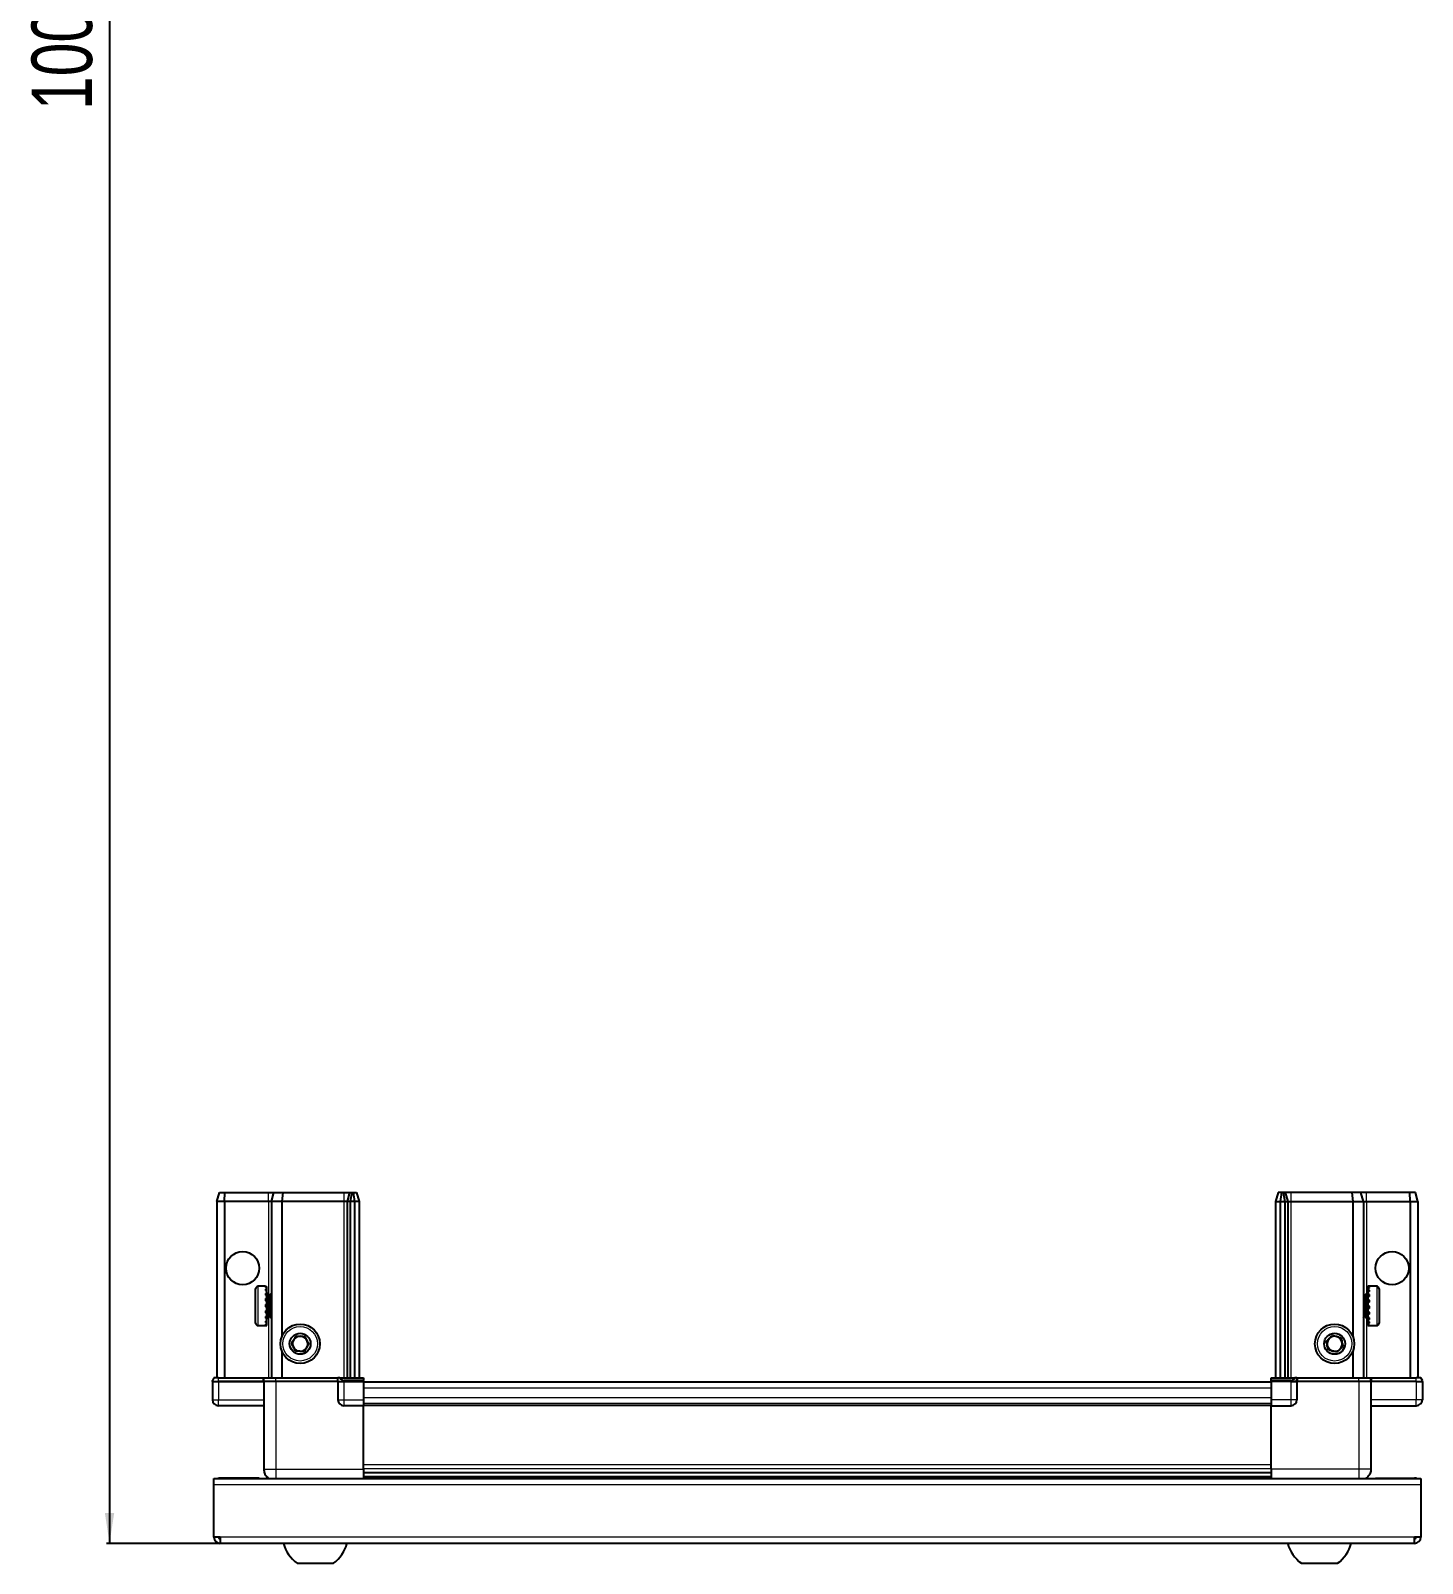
# Model space of a CAD drawing. Header units: millimetres. Extents: x 964 to 3295, y -1059 to 1451.
# Drawn here: x 1028 to 1488, y -1059 to -553 of the extents above; entities that cross this region are included whole.
import ezdxf

# ---------------------------------------------------------------- set-up
doc = ezdxf.new("R2010")
doc.units = ezdxf.units.MM
doc.layers.add('FORMAT', color=7, linetype='Continuous')
doc.styles.add('SLDTEXTSTYLE0', font='TXT', dxfattribs={"width": 0.75})
doc.dimstyles.new('SLDDIMSTYLE0', dxfattribs={"dimtxt": 20, "dimasz": 10, "dimexe": 0, "dimexo": 0.0625, "dimgap": 5, "dimtad": 2, "dimdec": 1, "dimrnd": 1e-09, "dimzin": 12, "dimdsep": 46, "dimtxsty": 'SLDTEXTSTYLE0', "dimsah": 1, "dimcen": 0.09, "dimadec": 0, "dimazin": 3, "dimtfac": 1, "dimtofl": 0, "dimtmove": 0, "dimatfit": 3, "dimfxl": 0, "dimfrac": 2, "dimtolj": 1, "dimtzin": 12, "dimarcsym": 0})

# ---------------------------------------------------------------- blocks, each defined once
blk = doc.blocks.new('_D_10')
at = {"layer": 'FORMAT'}
for p, q in [((1113.51, -45.85), (1053.15, -45.85)), ((1054.15, -45.85), (1054.15, -1052.85)), ((1090.75, -1052.85), (1053.15, -1052.85))]:
    blk.add_line(p, q, dxfattribs=at)
for points in [[(1054.15, -45.85), (1052.62, -55.85), (1055.69, -55.85)], [(1054.15, -1052.85), (1055.69, -1042.85), (1052.62, -1042.85)]]:
    blk.add_solid(points, dxfattribs=at)
at = {"layer": 'FORMAT', "insert": (1028.37, -578.91), "char_height": 20, "attachment_point": 1, "rotation": 90, "style": 'SLDTEXTSTYLE0'}
blk.add_mtext('1007', dxfattribs=at)

msp = doc.modelspace()

# ---------------------------------------------------------------- linework, layer by layer
at = {"color": 7, "linetype": 'Continuous', "lineweight": 25}
for p, q in [((1089.66, -939.85), (1090.46, -936.85)), ((1090.46, -936.85), (1092.31, -936.85)), ((1092.16, -939.85), (1092.31, -936.85)), ((1092.31, -936.85), (1106.66, -936.85)), ((1106.66, -936.85), (1108.46, -936.85)), ((1107.66, -939.85), (1108.46, -936.85)), ((1108.46, -936.85), (1111.49, -936.85)), ((1111.49, -936.85), (1111.16, -939.85)), ((1111.49, -936.85), (1131.66, -936.85)), ((1131.66, -936.85), (1133.46, -936.85)), ((1133.46, -936.85), (1132.66, -939.85)), ((1133.46, -936.85), (1134.2, -936.85)), ((1134.2, -936.85), (1133.66, -939.85)), ((1134.2, -936.85), (1134.7, -936.85)), ((1134.7, -936.85), (1135.85, -936.85)), ((1134.7, -936.85), (1135.16, -939.85)), ((1135.85, -936.85), (1136.66, -939.85)), ((1440.46, -936.85), (1439.66, -939.85)), ((1441.61, -936.85), (1440.46, -936.85)), ((1441.61, -936.85), (1441.16, -939.85)), ((1442.11, -936.85), (1441.61, -936.85)), ((1442.11, -936.85), (1442.66, -939.85)), ((1442.85, -936.85), (1442.11, -936.85)), ((1442.85, -936.85), (1443.66, -939.85)), ((1444.66, -936.85), (1442.85, -936.85)), ((1464.82, -936.85), (1444.66, -936.85)), ((1464.82, -936.85), (1465.16, -939.85)), ((1467.85, -936.85), (1464.82, -936.85)), ((1468.66, -939.85), (1467.85, -936.85)), ((1469.66, -936.85), (1467.85, -936.85)), ((1484, -936.85), (1469.66, -936.85)), ((1484.16, -939.85), (1484, -936.85)), ((1485.85, -936.85), (1484, -936.85)), ((1486.66, -939.85), (1485.85, -936.85)), ((1089.66, -939.85), (1089.66, -998.15)), ((1092.16, -939.85), (1089.66, -939.85)), ((1106.66, -939.85), (1092.16, -939.85)), ((1092.16, -939.85), (1092.16, -998.15)), ((1107.66, -939.85), (1106.66, -939.85)), ((1111.16, -939.85), (1107.66, -939.85)), ((1107.66, -939.85), (1107.66, -998.15)), ((1111.16, -939.85), (1111.16, -984.35)), ((1131.66, -939.85), (1111.16, -939.85)), ((1132.66, -939.85), (1131.66, -939.85)), ((1133.66, -939.85), (1132.66, -939.85)), ((1132.66, -939.85), (1132.66, -998.15)), ((1133.66, -939.85), (1133.66, -998.15)), ((1135.16, -939.85), (1133.66, -939.85)), ((1135.16, -939.85), (1135.16, -998.15)), ((1136.66, -939.85), (1135.16, -939.85)), ((1136.66, -939.85), (1136.66, -998.15)), ((1439.66, -939.85), (1441.16, -939.85)), ((1439.66, -939.85), (1439.66, -998.15)), ((1441.16, -939.85), (1442.66, -939.85)), ((1441.16, -939.85), (1441.16, -998.15)), ((1442.66, -939.85), (1443.66, -939.85)), ((1442.66, -939.85), (1442.66, -998.15)), ((1443.66, -939.85), (1443.66, -998.15)), ((1443.66, -939.85), (1444.66, -939.85)), ((1444.66, -939.85), (1465.16, -939.85)), ((1465.16, -939.85), (1465.16, -984.35)), ((1465.16, -939.85), (1468.66, -939.85)), ((1468.66, -939.85), (1468.66, -998.15)), ((1468.66, -939.85), (1469.66, -939.85)), ((1469.66, -939.85), (1484.16, -939.85)), ((1484.16, -939.85), (1484.16, -998.15)), ((1484.16, -939.85), (1486.66, -939.85)), ((1486.66, -939.85), (1486.66, -998.15)), ((1105.66, -967.85), (1103.26, -967.85)), ((1105.66, -967.85), (1105.66, -967.86)), ((1105.66, -967.86), (1106.16, -967.86)), ((1106.16, -968.05), (1106.16, -967.86)), ((1473.06, -967.85), (1470.16, -967.85)), ((1470.66, -967.85), (1470.16, -967.85)), ((1470.16, -967.85), (1470.16, -967.9)), ((1470.16, -967.9), (1470.16, -968.19)), ((1470.66, -967.9), (1470.16, -967.9)), ((1470.66, -967.9), (1470.66, -967.85)), ((1102.46, -980.05), (1102.46, -968.65)), ((1105.66, -968.05), (1106.16, -968.05)), ((1105.66, -968.05), (1105.66, -968.27)), ((1105.66, -968.27), (1106.16, -968.27)), ((1105.66, -968.84), (1106.16, -968.84)), ((1105.66, -968.84), (1105.66, -969.27)), ((1105.66, -969.27), (1106.16, -969.27)), ((1105.66, -970.18), (1106.16, -970.18)), ((1105.66, -970.18), (1105.66, -970.77)), ((1105.66, -970.77), (1106.16, -970.77)), ((1105.66, -971.92), (1106.16, -971.92)), ((1105.66, -971.92), (1105.66, -972.62)), ((1105.66, -972.62), (1106.16, -972.62)), ((1106.16, -968.27), (1106.16, -968.05)), ((1106.16, -968.84), (1106.16, -968.27)), ((1106.16, -969.27), (1106.16, -968.84)), ((1106.16, -970.18), (1106.16, -969.27)), ((1106.26, -969.95), (1106.16, -969.95)), ((1106.16, -970.77), (1106.16, -970.18)), ((1106.16, -971.92), (1106.16, -970.77)), ((1106.16, -972.62), (1106.16, -971.92)), ((1106.16, -973.9), (1106.16, -972.62)), ((1106.26, -978.75), (1106.26, -969.95)), ((1107.14, -971.05), (1106.66, -970.35)), ((1106.66, -978.35), (1106.66, -970.35)), ((1107.62, -970.35), (1107.14, -971.05)), ((1107.14, -977.66), (1107.14, -971.05)), ((1107.66, -970.35), (1107.62, -970.35)), ((1107.62, -978.35), (1107.62, -970.35)), ((1468.69, -970.35), (1468.66, -970.35)), ((1469.17, -971.05), (1468.69, -970.35)), ((1468.69, -970.35), (1468.69, -978.35)), ((1469.66, -970.35), (1469.17, -971.05)), ((1469.17, -971.05), (1469.17, -977.66)), ((1469.66, -970.35), (1469.66, -978.35)), ((1470.16, -969.95), (1470.06, -969.95)), ((1470.06, -969.95), (1470.06, -978.75)), ((1470.66, -968.19), (1470.16, -968.19)), ((1470.16, -968.19), (1470.16, -968.46)), ((1470.66, -968.46), (1470.16, -968.46)), ((1470.16, -968.46), (1470.16, -969.13)), ((1470.66, -969.13), (1470.16, -969.13)), ((1470.16, -969.13), (1470.16, -969.6)), ((1470.16, -969.6), (1470.16, -970.57)), ((1470.66, -969.6), (1470.16, -969.6)), ((1470.66, -970.57), (1470.16, -970.57)), ((1470.16, -970.57), (1470.16, -971.2)), ((1470.16, -971.2), (1470.16, -972.39)), ((1470.66, -971.2), (1470.16, -971.2)), ((1470.66, -972.39), (1470.16, -972.39)), ((1470.16, -972.39), (1470.16, -973.03)), ((1470.66, -973.03), (1470.16, -973.03)), ((1470.66, -968.46), (1470.66, -968.19)), ((1470.66, -969.6), (1470.66, -969.13)), ((1470.66, -971.2), (1470.66, -970.57)), ((1470.66, -973.11), (1470.66, -972.39)), ((1473.86, -968.65), (1473.86, -980.05)), ((1105.66, -973.9), (1106.16, -973.9)), ((1105.66, -973.9), (1105.66, -974.64)), ((1105.66, -974.05), (1106.16, -974.05)), ((1105.66, -974.55), (1106.16, -974.55)), ((1105.66, -974.64), (1106.16, -974.64)), ((1105.66, -975.93), (1106.16, -975.93)), ((1105.66, -975.93), (1105.66, -976.63)), ((1105.66, -976.63), (1106.16, -976.63)), ((1105.66, -977.8), (1106.16, -977.8)), ((1105.66, -977.8), (1105.66, -978.4)), ((1106.16, -974.05), (1106.16, -973.9)), ((1106.16, -974.64), (1106.16, -974.55)), ((1106.16, -975.93), (1106.16, -974.64)), ((1106.16, -976.63), (1106.16, -975.93)), ((1106.16, -977.8), (1106.16, -976.63)), ((1106.16, -978.4), (1106.16, -977.8)), ((1106.66, -978.35), (1107.14, -977.66)), ((1107.14, -977.66), (1107.62, -978.35)), ((1468.69, -978.35), (1469.17, -977.66)), ((1469.17, -977.66), (1469.66, -978.35)), ((1470.16, -973.11), (1470.16, -974.4)), ((1470.66, -973.11), (1470.16, -973.11)), ((1470.66, -974.4), (1470.16, -974.4)), ((1470.66, -974.89), (1470.16, -974.89)), ((1470.16, -974.89), (1470.16, -975.14)), ((1470.16, -975.14), (1470.16, -976.41)), ((1470.66, -975.14), (1470.16, -975.14)), ((1470.66, -976.41), (1470.16, -976.41)), ((1470.16, -976.41), (1470.16, -977.1)), ((1470.16, -977.1), (1470.16, -978.22)), ((1470.66, -977.1), (1470.16, -977.1)), ((1470.66, -975.14), (1470.66, -974.4)), ((1470.66, -977.1), (1470.66, -976.41)), ((1103.26, -980.85), (1105.66, -980.85)), ((1105.66, -978.4), (1106.16, -978.4)), ((1105.66, -979.33), (1106.16, -979.33)), ((1105.66, -979.33), (1105.66, -979.78)), ((1105.66, -979.78), (1106.16, -979.78)), ((1105.66, -980.38), (1106.16, -980.38)), ((1105.66, -980.38), (1105.66, -980.62)), ((1105.66, -980.62), (1106.16, -980.62)), ((1105.66, -980.84), (1106.16, -980.84)), ((1105.66, -980.84), (1105.66, -980.85)), ((1105.66, -980.85), (1106.16, -980.85)), ((1106.16, -979.33), (1106.16, -978.4)), ((1106.16, -978.75), (1106.26, -978.75)), ((1106.16, -979.78), (1106.16, -979.33)), ((1106.16, -980.38), (1106.16, -979.78)), ((1106.16, -980.62), (1106.16, -980.38)), ((1106.16, -980.84), (1106.16, -980.62)), ((1106.16, -980.85), (1106.16, -980.84)), ((1107.62, -978.35), (1107.66, -978.35)), ((1468.66, -978.35), (1468.69, -978.35)), ((1470.06, -978.75), (1470.16, -978.75)), ((1470.66, -978.22), (1470.16, -978.22)), ((1470.16, -978.22), (1470.16, -978.78)), ((1470.16, -978.78), (1470.16, -979.64)), ((1470.66, -978.78), (1470.16, -978.78)), ((1470.66, -979.64), (1470.16, -979.64)), ((1470.16, -979.64), (1470.16, -980.04)), ((1470.16, -980.04), (1470.16, -980.55)), ((1470.66, -980.04), (1470.16, -980.04)), ((1470.66, -980.55), (1470.16, -980.55)), ((1470.16, -980.55), (1470.16, -980.73)), ((1470.16, -980.73), (1470.16, -980.85)), ((1470.66, -980.73), (1470.16, -980.73)), ((1470.16, -980.85), (1473.06, -980.85)), ((1470.66, -978.78), (1470.66, -978.22)), ((1470.66, -980.04), (1470.66, -979.64)), ((1470.66, -980.73), (1470.66, -980.55)), ((1111.16, -989.35), (1111.16, -998.15)), ((1465.16, -989.35), (1465.16, -998.15)), ((1088.65, -998.15), (1088.15, -999.02)), ((1090.15, -998.15), (1088.65, -998.15)), ((1090.15, -998.15), (1104.96, -998.15)), ((1104.96, -998.15), (1105.16, -998.15)), ((1105.16, -999.35), (1105.16, -998.15)), ((1105.16, -998.15), (1109.16, -998.15)), ((1109.16, -998.15), (1129.46, -998.15)), ((1129.46, -998.15), (1129.66, -998.15)), ((1129.66, -999.35), (1129.66, -998.15)), ((1130.33, -998.15), (1129.66, -998.15)), ((1130.33, -998.15), (1138.16, -998.15)), ((1138.16, -998.15), (1138.16, -999.02)), ((1438.16, -999.02), (1438.16, -998.15)), ((1438.16, -998.15), (1445.98, -998.15)), ((1446.66, -998.15), (1445.98, -998.15)), ((1446.66, -999.35), (1446.66, -998.15)), ((1446.66, -998.15), (1446.86, -998.15)), ((1446.86, -998.15), (1467.16, -998.15)), ((1467.16, -998.15), (1471.16, -998.15)), ((1471.16, -999.35), (1471.16, -998.15)), ((1471.16, -998.15), (1471.36, -998.15)), ((1471.36, -998.15), (1486.16, -998.15)), ((1487.66, -998.15), (1486.16, -998.15)), ((1488.16, -999.02), (1487.66, -998.15)), ((1488.16, -999.02), (1487.66, -998.15)), ((1088.15, -999.35), (1088.15, -999.02)), ((1088.15, -999.35), (1090.15, -999.35)), ((1088.16, -999.35), (1088.16, -1005.35)), ((1104.96, -999.35), (1090.15, -999.35)), ((1090.16, -999.35), (1104.96, -999.35)), ((1105.16, -999.35), (1104.96, -999.35)), ((1109.16, -999.35), (1105.16, -999.35)), ((1105.16, -999.35), (1105.16, -1028.35)), ((1129.46, -999.35), (1109.16, -999.35)), ((1129.66, -999.35), (1129.46, -999.35)), ((1129.66, -999.35), (1131.66, -999.35)), ((1129.66, -999.35), (1129.66, -1005.35)), ((1138.15, -999.02), (1131.66, -999.02)), ((1138.15, -999.35), (1131.66, -999.35)), ((1131.66, -999.35), (1138.16, -999.35)), ((1138.16, -999.02), (1138.15, -999.02)), ((1138.16, -999.35), (1138.15, -999.35)), ((1138.16, -999.35), (1138.16, -999.02)), ((1138.16, -999.35), (1138.16, -1005.35)), ((1438.16, -999.5), (1138.16, -999.5)), ((1444.66, -999.02), (1438.16, -999.02)), ((1438.16, -999.35), (1438.16, -999.02)), ((1444.66, -999.35), (1438.16, -999.35)), ((1438.16, -999.35), (1438.16, -1005.35)), ((1444.66, -999.35), (1446.66, -999.35)), ((1446.66, -999.35), (1444.66, -999.35)), ((1446.86, -999.35), (1446.66, -999.35)), ((1446.66, -999.35), (1446.66, -1005.35)), ((1467.16, -999.35), (1446.86, -999.35)), ((1471.16, -999.35), (1467.16, -999.35)), ((1471.36, -999.35), (1471.16, -999.35)), ((1471.16, -999.35), (1471.16, -1028.35)), ((1486.16, -999.35), (1471.36, -999.35)), ((1486.16, -999.35), (1488.16, -999.35)), ((1488.16, -999.35), (1488.16, -999.02)), ((1488.16, -999.35), (1488.16, -999.02)), ((1488.16, -999.35), (1488.16, -999.35)), ((1488.16, -999.35), (1488.16, -1005.35)), ((1105.16, -1007.35), (1090.16, -1007.35)), ((1138.16, -1007.35), (1131.66, -1007.35)), ((1138.16, -1005.35), (1138.16, -1007.35)), ((1438.16, -1006.7), (1138.16, -1006.7)), ((1138.16, -1028.35), (1138.16, -1007.35)), ((1438.16, -1005.35), (1438.16, -1007.35)), ((1438.16, -1007.35), (1444.66, -1007.35)), ((1438.16, -1028.35), (1438.16, -1007.35)), ((1471.16, -1007.35), (1486.16, -1007.35)), ((1088.66, -1033.45), (1088.66, -1031.35)), ((1088.66, -1031.35), (1487.66, -1031.35)), ((1088.66, -1050.75), (1088.66, -1033.45)), ((1103.66, -1031.25), (1090.76, -1031.25)), ((1103.66, -1031.25), (1103.66, -1031.35)), ((1138.16, -1029.38), (1438.16, -1029.38)), ((1138.16, -1029.41), (1438.16, -1029.41)), ((1162.03, -1031.2), (1138.16, -1031.2)), ((1156.66, -1031.35), (1156.66, -1031.2)), ((1156.69, -1031.35), (1156.69, -1031.2)), ((1156.96, -1031.35), (1156.96, -1031.2)), ((1157.23, -1031.35), (1157.23, -1031.2)), ((1157.88, -1031.35), (1157.88, -1031.2)), ((1158.34, -1031.35), (1158.34, -1031.2)), ((1159.31, -1031.35), (1159.31, -1031.2)), ((1159.93, -1031.35), (1159.93, -1031.2)), ((1161.11, -1031.35), (1161.11, -1031.2)), ((1161.77, -1031.35), (1161.77, -1031.2)), ((1161.83, -1031.35), (1161.83, -1031.2)), ((1163.12, -1031.2), (1162.03, -1031.2)), ((1163.12, -1031.35), (1163.12, -1031.2)), ((1163.12, -1031.2), (1163.12, -1031.2)), ((1163.85, -1031.2), (1163.12, -1031.2)), ((1163.13, -1031.35), (1163.13, -1031.2)), ((1163.63, -1031.35), (1163.63, -1031.2)), ((1163.86, -1031.2), (1163.85, -1031.2)), ((1163.86, -1031.35), (1163.86, -1031.2)), ((1164.28, -1031.2), (1163.86, -1031.2)), ((1412.03, -1031.2), (1164.28, -1031.2)), ((1165.13, -1031.35), (1165.13, -1031.2)), ((1165.82, -1031.35), (1165.82, -1031.2)), ((1166.95, -1031.35), (1166.95, -1031.2)), ((1167.52, -1031.35), (1167.52, -1031.2)), ((1168.39, -1031.35), (1168.39, -1031.2)), ((1168.8, -1031.35), (1168.8, -1031.2)), ((1169.33, -1031.35), (1169.33, -1031.2)), ((1169.52, -1031.35), (1169.52, -1031.2)), ((1169.65, -1031.35), (1169.65, -1031.2)), ((1406.66, -1031.35), (1406.66, -1031.2)), ((1406.83, -1031.35), (1406.83, -1031.2)), ((1407.04, -1031.35), (1407.04, -1031.2)), ((1407.6, -1031.35), (1407.6, -1031.2)), ((1408.02, -1031.35), (1408.02, -1031.2)), ((1408.91, -1031.35), (1408.91, -1031.2)), ((1409.5, -1031.35), (1409.5, -1031.2)), ((1410.64, -1031.35), (1410.64, -1031.2)), ((1411.34, -1031.35), (1411.34, -1031.2)), ((1412.62, -1031.2), (1412.03, -1031.2)), ((1412.62, -1031.35), (1412.62, -1031.2)), ((1412.63, -1031.2), (1412.62, -1031.2)), ((1413.35, -1031.2), (1412.63, -1031.2)), ((1412.79, -1031.35), (1412.79, -1031.2)), ((1413.29, -1031.35), (1413.29, -1031.2)), ((1413.36, -1031.2), (1413.35, -1031.2)), ((1413.36, -1031.35), (1413.36, -1031.2)), ((1414.38, -1031.2), (1413.36, -1031.2)), ((1438.16, -1031.2), (1414.28, -1031.2)), ((1414.65, -1031.35), (1414.65, -1031.2)), ((1415.36, -1031.35), (1415.36, -1031.2)), ((1416.53, -1031.35), (1416.53, -1031.2)), ((1417.14, -1031.35), (1417.14, -1031.2)), ((1418.08, -1031.35), (1418.08, -1031.2)), ((1418.53, -1031.35), (1418.53, -1031.2)), ((1419.15, -1031.35), (1419.15, -1031.2)), ((1419.4, -1031.35), (1419.4, -1031.2)), ((1419.63, -1031.35), (1419.63, -1031.2)), ((1419.65, -1031.35), (1419.65, -1031.2)), ((1472.66, -1031.25), (1485.56, -1031.25)), ((1472.66, -1031.25), (1472.66, -1031.35)), ((1487.66, -1031.35), (1487.66, -1033.45)), ((1487.66, -1033.45), (1487.66, -1050.75)), ((1090.76, -1050.75), (1088.66, -1050.75)), ((1090.76, -1050.75), (1090.76, -1052.85)), ((1485.56, -1052.85), (1090.76, -1052.85)), ((1487.66, -1050.75), (1485.56, -1050.75)), ((1485.56, -1052.85), (1485.56, -1050.75)), ((1116.16, -1059.45), (1128.16, -1059.45)), ((1448.16, -1059.45), (1460.16, -1059.45))]:
    msp.add_line(p, q, dxfattribs=at)
at = {"color": 8, "linetype": 'Continuous', "lineweight": 18}
for p, q in [((1106.66, -939.85), (1106.66, -936.85)), ((1131.66, -936.85), (1131.66, -939.85)), ((1444.66, -936.85), (1444.66, -939.85)), ((1469.66, -939.85), (1469.66, -936.85)), ((1106.66, -939.85), (1106.66, -970.35)), ((1131.66, -939.85), (1131.66, -998.15)), ((1444.66, -939.85), (1444.66, -998.15)), ((1469.66, -939.85), (1469.66, -970.35)), ((1103.26, -980.85), (1103.26, -967.85)), ((1473.06, -967.85), (1473.06, -980.85)), ((1106.66, -978.35), (1106.66, -998.15)), ((1469.66, -978.35), (1469.66, -998.15)), ((1090.15, -999.35), (1090.15, -998.15)), ((1104.96, -999.35), (1104.96, -998.15)), ((1109.16, -999.35), (1109.16, -998.15)), ((1129.46, -999.35), (1129.46, -998.15)), ((1446.86, -998.15), (1446.86, -999.35)), ((1467.16, -999.35), (1467.16, -998.15)), ((1471.36, -998.15), (1471.36, -999.35)), ((1486.16, -999.35), (1486.16, -998.15)), ((1090.16, -999.35), (1090.16, -1005.35)), ((1109.16, -999.35), (1109.16, -1028.35)), ((1131.66, -999.35), (1131.66, -999.02)), ((1131.66, -999.35), (1131.66, -1005.35)), ((1138.15, -999.35), (1138.15, -999.02)), ((1438.16, -1001.5), (1138.16, -1001.5)), ((1444.66, -999.35), (1444.66, -999.02)), ((1444.66, -999.35), (1444.66, -1005.35)), ((1467.16, -999.35), (1467.16, -1028.35)), ((1486.16, -999.35), (1486.16, -1005.35)), ((1088.16, -1005.35), (1090.16, -1005.35)), ((1090.16, -1005.35), (1105.16, -1005.35)), ((1090.16, -1007.35), (1090.16, -1005.35)), ((1129.66, -1005.35), (1131.66, -1005.35)), ((1131.66, -1005.35), (1138.16, -1005.35)), ((1131.66, -1005.35), (1131.66, -1007.35)), ((1438.16, -1004.7), (1138.16, -1004.7)), ((1438.16, -1007.35), (1138.16, -1007.35)), ((1444.66, -1005.35), (1438.16, -1005.35)), ((1444.66, -1005.35), (1444.66, -1007.35)), ((1446.66, -1005.35), (1444.66, -1005.35)), ((1486.16, -1005.35), (1471.16, -1005.35)), ((1488.16, -1005.35), (1486.16, -1005.35)), ((1486.16, -1007.35), (1486.16, -1005.35)), ((1109.16, -1028.35), (1138.16, -1028.35)), ((1138.16, -1026.76), (1438.16, -1026.76)), ((1438.16, -1028.17), (1138.16, -1028.17)), ((1467.16, -1028.35), (1438.16, -1028.35)), ((1487.66, -1033.45), (1088.66, -1033.45)), ((1090.76, -1031.35), (1090.76, -1031.25)), ((1138.16, -1030.62), (1438.16, -1030.62)), ((1485.56, -1031.35), (1485.56, -1031.25)), ((1485.56, -1050.75), (1090.76, -1050.75))]:
    msp.add_line(p, q, dxfattribs=at)
at = {"color": 7, "linetype": 'Continuous', "lineweight": 25, "flags": 128}
for points in [[(1090.76, -1031.25), (1090.35, -1031.29), (1090.11, -1031.35)], [(1486.2, -1031.35), (1485.96, -1031.29), (1485.56, -1031.25)]]:
    msp.add_lwpolyline(points, dxfattribs=at)
at = {"color": 7, "linetype": 'Continuous', "lineweight": 25}
for centre, radius in [((1098.16, -961.85), 5.5), ((1478.16, -961.85), 5.5), ((1117.16, -986.85), 6.5), ((1459.16, -986.85), 6.5), ((1117.16, -986.85), 3.46), ((1459.16, -986.85), 3.46)]:
    msp.add_circle(centre, radius, dxfattribs=at)
at = {"color": 8, "linetype": 'Continuous', "lineweight": 18}
for centre in [(1117.16, -986.85), (1459.16, -986.85)]:
    msp.add_circle(centre, 5.7, dxfattribs=at)
at = {"color": 7, "linetype": 'Continuous', "lineweight": 25}
for centre, radius, start, end in [((1103.26, -968.65), 0.8, 90, 180), ((1473.06, -968.65), 0.8, 360, 90), ((1106.66, -969.95), 0.4, 180, 270), ((1469.66, -969.95), 0.4, 270, 0), ((1103.26, -980.05), 0.8, 180, 270), ((1106.66, -978.75), 0.4, 90, 180), ((1469.66, -978.75), 0.4, 360, 90), ((1473.06, -980.05), 0.8, 270, 0), ((1117.16, -986.85), 2.5, 147.376, 207.376), ((1117.16, -986.85), 2.5, 207.376, 267.376), ((1117.16, -986.85), 2.5, 87.376, 147.376), ((1117.16, -986.85), 2.5, 267.376, 327.376), ((1117.16, -986.85), 2.5, 27.376, 87.376), ((1117.16, -986.85), 2.5, 327.376, 27.376), ((1459.16, -986.85), 2.5, 134.6767, 194.6767), ((1459.16, -986.85), 2.5, 194.6767, 254.6767), ((1459.16, -986.85), 2.5, 74.6767, 134.6767), ((1459.16, -986.85), 2.5, 14.6767, 74.6767), ((1459.16, -986.85), 2.5, 314.6767, 14.6767), ((1459.16, -986.85), 2.5, 254.6767, 314.6767), ((1090.16, -1005.35), 2, 180, 270), ((1131.66, -1005.35), 2, 180, 270), ((1444.66, -1005.35), 2, 270, 0), ((1486.16, -1005.35), 2, 270, 0), ((1090.76, -1050.75), 2.1, 180, 270), ((1090.76, -1050.75), 0.6, 180, 270), ((1123.18, -1049.83), 11.91, 194.7004, 233.8734), ((1121.13, -1049.83), 11.91, 306.1266, 345.2996), ((1455.18, -1049.83), 11.91, 194.7004, 233.8734), ((1453.13, -1049.83), 11.91, 306.1266, 345.2996), ((1485.56, -1050.75), 2.1, 270, 0), ((1485.56, -1050.75), 0.6, 270, 0)]:
    msp.add_arc(centre, radius, start, end, dxfattribs=at)
for centre, start_param, end_param in [((1131.66, -995.56), 2.418858, 3.141593), ((1444.66, -995.56), 3.141593, 3.864327)]:
    msp.add_ellipse(centre, major_axis=(0, 3.46), ratio=0.57735, start_param=start_param, end_param=end_param, dxfattribs=at)
for points, knots in [([(1114.27, -986.72), (1114.55, -986.29), (1115.07, -985.48), (1115.59, -984.67), (1115.83, -984.29)], [0, 0, 0, 0, 0.5346859, 1, 1, 1, 1]), ([(1115.6, -989.29), (1115.54, -989.17), (1115.27, -988.64), (1114.81, -987.76), (1114.43, -987.03), (1114.27, -986.72)], [0, 0, 0, 0, 0.133125, 0.637099, 1, 1, 1, 1]), ([(1115.83, -984.29), (1116.34, -984.31), (1117.31, -984.36), (1118.27, -984.4), (1118.71, -984.42)], [0, 0, 0, 0, 0.5346859, 1, 1, 1, 1]), ([(1120.04, -986.99), (1119.76, -987.42), (1119.24, -988.23), (1118.72, -989.04), (1118.48, -989.42)], [0, 0, 0, 0, 0.534686, 1, 1, 1, 1]), ([(1118.71, -984.42), (1118.87, -984.73), (1119.25, -985.46), (1119.71, -986.34), (1119.98, -986.88), (1120.04, -986.99)], [0, 0, 0, 0, 0.362901, 0.866875, 1, 1, 1, 1]), ([(1456.37, -986.09), (1456.74, -985.73), (1457.42, -985.05), (1458.11, -984.38), (1458.42, -984.06)], [0, 0, 0, 0, 0.534686, 1, 1, 1, 1]), ([(1457.1, -988.88), (1457.01, -988.55), (1456.81, -987.75), (1456.55, -986.79), (1456.4, -986.21), (1456.37, -986.09)], [0, 0, 0, 0, 0.362901, 0.866875, 1, 1, 1, 1]), ([(1458.42, -984.06), (1458.92, -984.2), (1459.85, -984.45), (1460.78, -984.71), (1461.21, -984.82)], [0, 0, 0, 0, 0.534686, 1, 1, 1, 1]), ([(1461.94, -987.62), (1461.57, -987.98), (1460.89, -988.66), (1460.2, -989.33), (1459.89, -989.65)], [0, 0, 0, 0, 0.534686, 1, 1, 1, 1]), ([(1461.21, -984.82), (1461.24, -984.95), (1461.39, -985.52), (1461.64, -986.49), (1461.85, -987.28), (1461.94, -987.62)], [0, 0, 0, 0, 0.133125, 0.637099, 1, 1, 1, 1]), ([(1118.48, -989.42), (1117.97, -989.39), (1117, -989.35), (1116.04, -989.31), (1115.6, -989.29)], [0, 0, 0, 0, 0.534686, 1, 1, 1, 1]), ([(1459.89, -989.65), (1459.39, -989.51), (1458.46, -989.26), (1457.53, -989), (1457.1, -988.88)], [0, 0, 0, 0, 0.534686, 1, 1, 1, 1]), ([(1105.16, -1028.35), (1105.2, -1028.79), (1105.27, -1029.47), (1105.71, -1030.29), (1106.17, -1030.84), (1106.57, -1031.2), (1106.83, -1031.33), (1106.88, -1031.35)], [0, 0, 0, 0, 0.3630185, 0.5584377, 0.7580039, 0.9575702, 1, 1, 1, 1]), ([(1138.16, -1028.35), (1138.16, -1028.75), (1138.16, -1029.54), (1138.16, -1030.56), (1138.16, -1031.19), (1138.16, -1031.34), (1138.16, -1031.35)], [0, 0, 0, 0, 0.32552, 0.65104, 0.97656, 1, 1, 1, 1]), ([(1438.16, -1028.35), (1438.16, -1028.75), (1438.16, -1029.54), (1438.16, -1030.56), (1438.16, -1031.19), (1438.16, -1031.34), (1438.16, -1031.35)], [0, 0, 0, 0, 0.32552, 0.65104, 0.97656, 1, 1, 1, 1]), ([(1471.16, -1028.35), (1471.11, -1028.79), (1471.04, -1029.47), (1470.6, -1030.29), (1470.14, -1030.84), (1469.74, -1031.2), (1469.48, -1031.33), (1469.43, -1031.35)], [0, 0, 0, 0, 0.363018, 0.558438, 0.758004, 0.95757, 1, 1, 1, 1])]:
    msp.add_open_spline(points, degree=3, knots=knots, dxfattribs=at)
at = {"color": 8, "linetype": 'Continuous', "lineweight": 18}
for points in [[(1105.16, -1028.35), (1105.22, -1028.35), (1105.34, -1028.35), (1106.26, -1028.35), (1107.58, -1028.35), (1108.63, -1028.35), (1109.16, -1028.35)], [(1471.16, -1028.35), (1471.09, -1028.35), (1470.97, -1028.35), (1470.05, -1028.35), (1468.73, -1028.35), (1467.68, -1028.35), (1467.16, -1028.35)]]:
    msp.add_open_spline(points, degree=3, dxfattribs=at)
for points in [[(1109.16, -1028.35), (1109.16, -1028.79), (1109.16, -1029.47), (1109.16, -1030.29), (1109.16, -1030.84), (1109.16, -1031.2), (1109.16, -1031.33), (1109.16, -1031.35)], [(1467.16, -1028.35), (1467.16, -1028.79), (1467.16, -1029.47), (1467.16, -1030.29), (1467.16, -1030.84), (1467.16, -1031.2), (1467.16, -1031.33), (1467.16, -1031.35)]]:
    msp.add_open_spline(points, degree=3, knots=[0, 0, 0, 0, 0.363018, 0.558438, 0.758004, 0.95757, 1, 1, 1, 1], dxfattribs=at)

# ---------------------------------------------------------------- dimensions: what is measured, and where the dimension line sits
at = {"layer": 'FORMAT'}
dim = msp.add_linear_dim(base=(1054.15, -1052.85), p1=(1113.52, -45.85), p2=(1090.76, -1052.85), angle=90, dimstyle='SLDDIMSTYLE0', dxfattribs=at)
dim.commit()
dim.dimension.update_dxf_attribs({"geometry": '_D_10', "text_midpoint": (1054.15, -549.35), "dimtype": 160})

doc.saveas('drawing.dxf')
